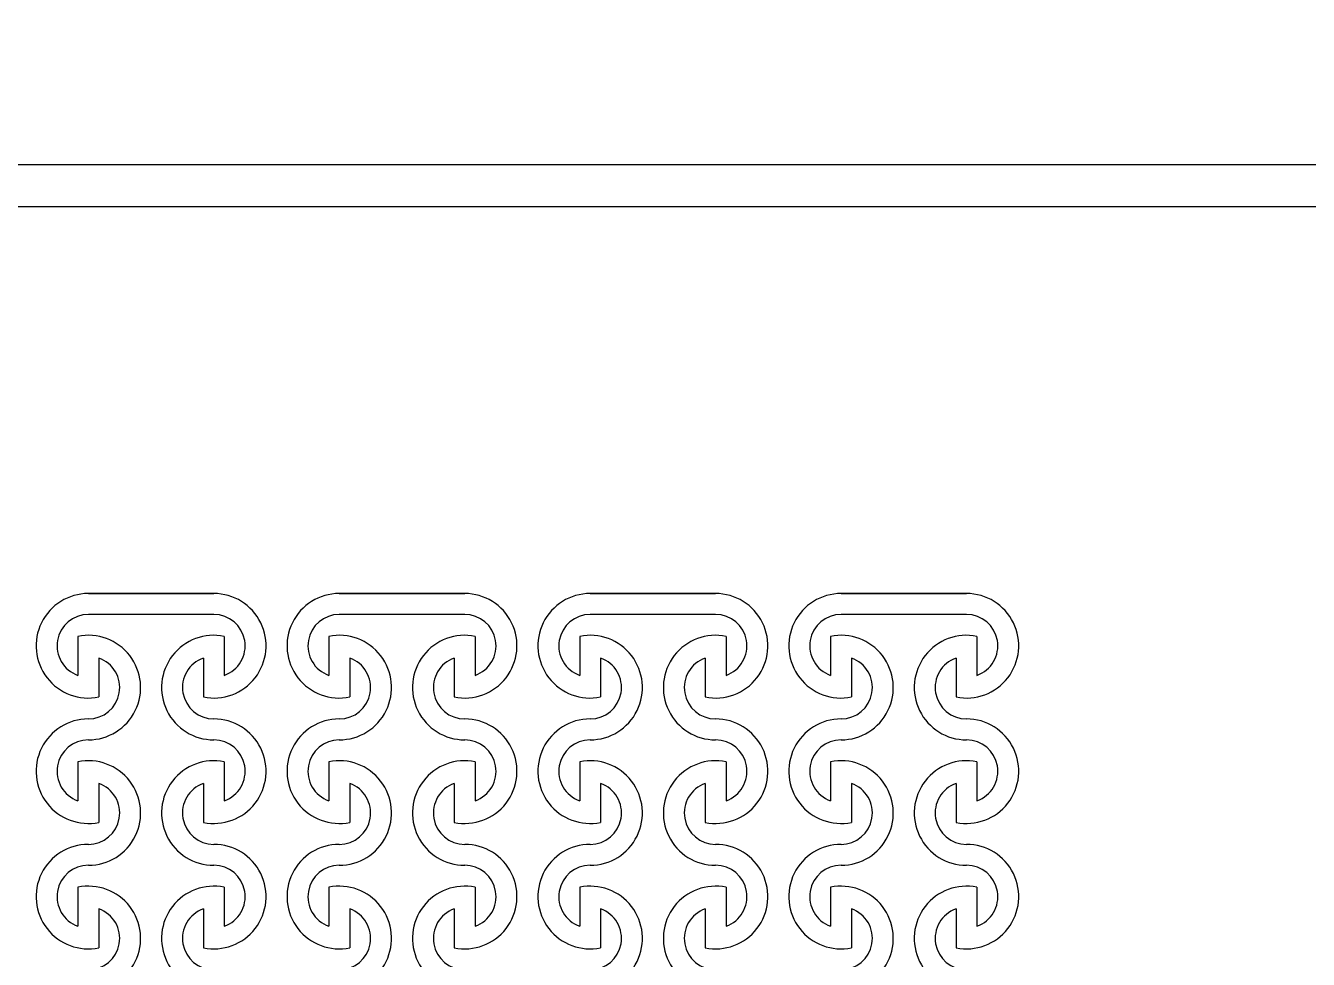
# Model space of a CAD drawing. Header units: millimetres. Extents: x 40661 to 310350, y 5158 to 133158.
# Drawn here: x 106386 to 109454, y 63321 to 65554 of the extents above; entities that cross this region are included whole.
import ezdxf

# ---------------------------------------------------------------- set-up
doc = ezdxf.new("R2010")
doc.units = ezdxf.units.MM
doc.layers.add('Clear', color=150, linetype='Continuous')

msp = doc.modelspace()

# ---------------------------------------------------------------- linework, layer by layer
for radius in [25000, 25000, 15000, 15000]:
    msp.add_circle((115660.5, 56821.1), radius)
at = {"layer": 'Clear'}
for p, q in [((128482.6, 65221.1), (105432.6, 65221.1)), ((128482.6, 65221.1), (105432.6, 65221.1)), ((128441.2, 65121.1), (105474.1, 65121.1)), ((128441.2, 65121.1), (105474.1, 65121.1)), ((106836.2, 64196.1), (106536.2, 64196.1)), ((106536.2, 64196.1), (106836.2, 64196.1)), ((106836.2, 64196.1), (106536.2, 64196.1)), ((106536.2, 64196.1), (106836.2, 64196.1)), ((107436.2, 64196.1), (107136.2, 64196.1)), ((107136.2, 64196.1), (107436.2, 64196.1)), ((107436.2, 64196.1), (107136.2, 64196.1)), ((107136.2, 64196.1), (107436.2, 64196.1)), ((108036.2, 64196.1), (107736.2, 64196.1)), ((107736.2, 64196.1), (108036.2, 64196.1)), ((108036.2, 64196.1), (107736.2, 64196.1)), ((107736.2, 64196.1), (108036.2, 64196.1)), ((108636.2, 64196.1), (108336.2, 64196.1)), ((108336.2, 64196.1), (108636.2, 64196.1)), ((108636.2, 64196.1), (108336.2, 64196.1)), ((108336.2, 64196.1), (108636.2, 64196.1)), ((106836.2, 64146.1), (106536.2, 64146.1)), ((106836.2, 64146.1), (106536.2, 64146.1)), ((107436.2, 64146.1), (107136.2, 64146.1)), ((107436.2, 64146.1), (107136.2, 64146.1)), ((108036.2, 64146.1), (107736.2, 64146.1)), ((108036.2, 64146.1), (107736.2, 64146.1)), ((108636.2, 64146.1), (108336.2, 64146.1)), ((108636.2, 64146.1), (108336.2, 64146.1)), ((106511.2, 64093.6), (106511.2, 64000.4)), ((106511.2, 64093.6), (106511.2, 64000.4)), ((106511.2, 64093.6), (106511.2, 64000.4)), ((106511.2, 64093.6), (106511.2, 64000.4)), ((106861.2, 64093.6), (106861.2, 64000.4)), ((106861.2, 64093.6), (106861.2, 64000.4)), ((106861.2, 64093.6), (106861.2, 64000.4)), ((106861.2, 64093.6), (106861.2, 64000.4)), ((107111.2, 64093.6), (107111.2, 64000.4)), ((107111.2, 64093.6), (107111.2, 64000.4)), ((107111.2, 64093.6), (107111.2, 64000.4)), ((107111.2, 64093.6), (107111.2, 64000.4)), ((107461.2, 64093.6), (107461.2, 64000.4)), ((107461.2, 64093.6), (107461.2, 64000.4)), ((107461.2, 64093.6), (107461.2, 64000.4)), ((107461.2, 64093.6), (107461.2, 64000.4)), ((107711.2, 64093.6), (107711.2, 64000.4)), ((107711.2, 64093.6), (107711.2, 64000.4)), ((107711.2, 64093.6), (107711.2, 64000.4)), ((107711.2, 64093.6), (107711.2, 64000.4)), ((108061.2, 64093.6), (108061.2, 64000.4)), ((108061.2, 64093.6), (108061.2, 64000.4)), ((108061.2, 64093.6), (108061.2, 64000.4)), ((108061.2, 64093.6), (108061.2, 64000.4)), ((108311.2, 64093.6), (108311.2, 64000.4)), ((108311.2, 64093.6), (108311.2, 64000.4)), ((108311.2, 64093.6), (108311.2, 64000.4)), ((108311.2, 64093.6), (108311.2, 64000.4)), ((108661.2, 64093.6), (108661.2, 64000.4)), ((108661.2, 64093.6), (108661.2, 64000.4)), ((108661.2, 64093.6), (108661.2, 64000.4)), ((108661.2, 64093.6), (108661.2, 64000.4)), ((106561.2, 64041.8), (106561.2, 63948.6)), ((106561.2, 64041.8), (106561.2, 63948.6)), ((106561.2, 64041.8), (106561.2, 63948.6)), ((106561.2, 64041.8), (106561.2, 63948.6)), ((106811.2, 64041.8), (106811.2, 63948.6)), ((106811.2, 64041.8), (106811.2, 63948.6)), ((106811.2, 64041.8), (106811.2, 63948.6)), ((106811.2, 64041.8), (106811.2, 63948.6)), ((107161.2, 64041.8), (107161.2, 63948.6)), ((107161.2, 64041.8), (107161.2, 63948.6)), ((107161.2, 64041.8), (107161.2, 63948.6)), ((107161.2, 64041.8), (107161.2, 63948.6)), ((107411.2, 64041.8), (107411.2, 63948.6)), ((107411.2, 64041.8), (107411.2, 63948.6)), ((107411.2, 64041.8), (107411.2, 63948.6)), ((107411.2, 64041.8), (107411.2, 63948.6)), ((107761.2, 64041.8), (107761.2, 63948.6)), ((107761.2, 64041.8), (107761.2, 63948.6)), ((107761.2, 64041.8), (107761.2, 63948.6)), ((107761.2, 64041.8), (107761.2, 63948.6)), ((108011.2, 64041.8), (108011.2, 63948.6)), ((108011.2, 64041.8), (108011.2, 63948.6)), ((108011.2, 64041.8), (108011.2, 63948.6)), ((108011.2, 64041.8), (108011.2, 63948.6)), ((108361.2, 64041.8), (108361.2, 63948.6)), ((108361.2, 64041.8), (108361.2, 63948.6)), ((108361.2, 64041.8), (108361.2, 63948.6)), ((108361.2, 64041.8), (108361.2, 63948.6)), ((108611.2, 64041.8), (108611.2, 63948.6)), ((108611.2, 64041.8), (108611.2, 63948.6)), ((108611.2, 64041.8), (108611.2, 63948.6)), ((108611.2, 64041.8), (108611.2, 63948.6)), ((106511.2, 63793.6), (106511.2, 63700.4)), ((106511.2, 63793.6), (106511.2, 63700.4)), ((106511.2, 63793.6), (106511.2, 63700.4)), ((106511.2, 63793.6), (106511.2, 63700.4)), ((106861.2, 63793.6), (106861.2, 63700.4)), ((106861.2, 63793.6), (106861.2, 63700.4)), ((106861.2, 63793.6), (106861.2, 63700.4)), ((106861.2, 63793.6), (106861.2, 63700.4)), ((107111.2, 63793.6), (107111.2, 63700.4)), ((107111.2, 63793.6), (107111.2, 63700.4)), ((107111.2, 63793.6), (107111.2, 63700.4)), ((107111.2, 63793.6), (107111.2, 63700.4)), ((107461.2, 63793.6), (107461.2, 63700.4)), ((107461.2, 63793.6), (107461.2, 63700.4)), ((107461.2, 63793.6), (107461.2, 63700.4)), ((107461.2, 63793.6), (107461.2, 63700.4)), ((107711.2, 63793.6), (107711.2, 63700.4)), ((107711.2, 63793.6), (107711.2, 63700.4)), ((107711.2, 63793.6), (107711.2, 63700.4)), ((107711.2, 63793.6), (107711.2, 63700.4)), ((108061.2, 63793.6), (108061.2, 63700.4)), ((108061.2, 63793.6), (108061.2, 63700.4)), ((108061.2, 63793.6), (108061.2, 63700.4)), ((108061.2, 63793.6), (108061.2, 63700.4)), ((108311.2, 63793.6), (108311.2, 63700.4)), ((108311.2, 63793.6), (108311.2, 63700.4)), ((108311.2, 63793.6), (108311.2, 63700.4)), ((108311.2, 63793.6), (108311.2, 63700.4)), ((108661.2, 63793.6), (108661.2, 63700.4)), ((108661.2, 63793.6), (108661.2, 63700.4)), ((108661.2, 63793.6), (108661.2, 63700.4)), ((108661.2, 63793.6), (108661.2, 63700.4)), ((106561.2, 63741.8), (106561.2, 63648.6)), ((106561.2, 63741.8), (106561.2, 63648.6)), ((106561.2, 63741.8), (106561.2, 63648.6)), ((106561.2, 63741.8), (106561.2, 63648.6)), ((106811.2, 63741.8), (106811.2, 63648.6)), ((106811.2, 63741.8), (106811.2, 63648.6)), ((106811.2, 63741.8), (106811.2, 63648.6)), ((106811.2, 63741.8), (106811.2, 63648.6)), ((107161.2, 63741.8), (107161.2, 63648.6)), ((107161.2, 63741.8), (107161.2, 63648.6)), ((107161.2, 63741.8), (107161.2, 63648.6)), ((107161.2, 63741.8), (107161.2, 63648.6)), ((107411.2, 63741.8), (107411.2, 63648.6)), ((107411.2, 63741.8), (107411.2, 63648.6)), ((107411.2, 63741.8), (107411.2, 63648.6)), ((107411.2, 63741.8), (107411.2, 63648.6)), ((107761.2, 63741.8), (107761.2, 63648.6)), ((107761.2, 63741.8), (107761.2, 63648.6)), ((107761.2, 63741.8), (107761.2, 63648.6)), ((107761.2, 63741.8), (107761.2, 63648.6)), ((108011.2, 63741.8), (108011.2, 63648.6)), ((108011.2, 63741.8), (108011.2, 63648.6)), ((108011.2, 63741.8), (108011.2, 63648.6)), ((108011.2, 63741.8), (108011.2, 63648.6)), ((108361.2, 63741.8), (108361.2, 63648.6)), ((108361.2, 63741.8), (108361.2, 63648.6)), ((108361.2, 63741.8), (108361.2, 63648.6)), ((108361.2, 63741.8), (108361.2, 63648.6)), ((108611.2, 63741.8), (108611.2, 63648.6)), ((108611.2, 63741.8), (108611.2, 63648.6)), ((108611.2, 63741.8), (108611.2, 63648.6)), ((108611.2, 63741.8), (108611.2, 63648.6)), ((106511.2, 63493.6), (106511.2, 63400.4)), ((106511.2, 63493.6), (106511.2, 63400.4)), ((106511.2, 63493.6), (106511.2, 63400.4)), ((106511.2, 63493.6), (106511.2, 63400.4)), ((106861.2, 63493.6), (106861.2, 63400.4)), ((106861.2, 63493.6), (106861.2, 63400.4)), ((106861.2, 63493.6), (106861.2, 63400.4)), ((106861.2, 63493.6), (106861.2, 63400.4)), ((107111.2, 63493.6), (107111.2, 63400.4)), ((107111.2, 63493.6), (107111.2, 63400.4)), ((107111.2, 63493.6), (107111.2, 63400.4)), ((107111.2, 63493.6), (107111.2, 63400.4)), ((107461.2, 63493.6), (107461.2, 63400.4)), ((107461.2, 63493.6), (107461.2, 63400.4)), ((107461.2, 63493.6), (107461.2, 63400.4)), ((107461.2, 63493.6), (107461.2, 63400.4)), ((107711.2, 63493.6), (107711.2, 63400.4)), ((107711.2, 63493.6), (107711.2, 63400.4)), ((107711.2, 63493.6), (107711.2, 63400.4)), ((107711.2, 63493.6), (107711.2, 63400.4)), ((108061.2, 63493.6), (108061.2, 63400.4)), ((108061.2, 63493.6), (108061.2, 63400.4)), ((108061.2, 63493.6), (108061.2, 63400.4)), ((108061.2, 63493.6), (108061.2, 63400.4)), ((108311.2, 63493.6), (108311.2, 63400.4)), ((108311.2, 63493.6), (108311.2, 63400.4)), ((108311.2, 63493.6), (108311.2, 63400.4)), ((108311.2, 63493.6), (108311.2, 63400.4)), ((108661.2, 63493.6), (108661.2, 63400.4)), ((108661.2, 63493.6), (108661.2, 63400.4)), ((108661.2, 63493.6), (108661.2, 63400.4)), ((108661.2, 63493.6), (108661.2, 63400.4)), ((106561.2, 63441.8), (106561.2, 63348.6)), ((106561.2, 63441.8), (106561.2, 63348.6)), ((106561.2, 63441.8), (106561.2, 63348.6)), ((106561.2, 63441.8), (106561.2, 63348.6)), ((106811.2, 63441.8), (106811.2, 63348.6)), ((106811.2, 63441.8), (106811.2, 63348.6)), ((106811.2, 63441.8), (106811.2, 63348.6)), ((106811.2, 63441.8), (106811.2, 63348.6)), ((107161.2, 63441.8), (107161.2, 63348.6)), ((107161.2, 63441.8), (107161.2, 63348.6)), ((107161.2, 63441.8), (107161.2, 63348.6)), ((107161.2, 63441.8), (107161.2, 63348.6)), ((107411.2, 63441.8), (107411.2, 63348.6)), ((107411.2, 63441.8), (107411.2, 63348.6)), ((107411.2, 63441.8), (107411.2, 63348.6)), ((107411.2, 63441.8), (107411.2, 63348.6)), ((107761.2, 63441.8), (107761.2, 63348.6)), ((107761.2, 63441.8), (107761.2, 63348.6)), ((107761.2, 63441.8), (107761.2, 63348.6)), ((107761.2, 63441.8), (107761.2, 63348.6)), ((108011.2, 63441.8), (108011.2, 63348.6)), ((108011.2, 63441.8), (108011.2, 63348.6)), ((108011.2, 63441.8), (108011.2, 63348.6)), ((108011.2, 63441.8), (108011.2, 63348.6)), ((108361.2, 63441.8), (108361.2, 63348.6)), ((108361.2, 63441.8), (108361.2, 63348.6)), ((108361.2, 63441.8), (108361.2, 63348.6)), ((108361.2, 63441.8), (108361.2, 63348.6)), ((108611.2, 63441.8), (108611.2, 63348.6)), ((108611.2, 63441.8), (108611.2, 63348.6)), ((108611.2, 63441.8), (108611.2, 63348.6)), ((108611.2, 63441.8), (108611.2, 63348.6))]:
    msp.add_line(p, q, dxfattribs=at)
for centre, radius, start, end in [((106536.2, 64071.1), 125, 90, 281.537), ((106536.2, 64071.1), 125, 90, 281.537), ((106836.2, 64071.1), 125, 258.463, 90), ((106836.2, 64071.1), 125, 258.463, 90), ((107136.2, 64071.1), 125, 90, 281.537), ((107136.2, 64071.1), 125, 90, 281.537), ((107436.2, 64071.1), 125, 258.463, 90), ((107436.2, 64071.1), 125, 258.463, 90), ((107736.2, 64071.1), 125, 90, 281.537), ((107736.2, 64071.1), 125, 90, 281.537), ((108036.2, 64071.1), 125, 258.463, 90), ((108036.2, 64071.1), 125, 258.463, 90), ((108336.2, 64071.1), 125, 90, 281.537), ((108336.2, 64071.1), 125, 90, 281.537), ((108636.2, 64071.1), 125, 258.463, 90), ((108636.2, 64071.1), 125, 258.463, 90), ((106536.2, 64071.1), 75, 90, 250.5288), ((106536.2, 64071.1), 75, 90, 250.5288), ((106836.2, 64071.1), 75, 289.4712, 90), ((106836.2, 64071.1), 75, 289.4712, 90), ((107136.2, 64071.1), 75, 90, 250.5288), ((107136.2, 64071.1), 75, 90, 250.5288), ((107436.2, 64071.1), 75, 289.4712, 90), ((107436.2, 64071.1), 75, 289.4712, 90), ((107736.2, 64071.1), 75, 90, 250.5288), ((107736.2, 64071.1), 75, 90, 250.5288), ((108036.2, 64071.1), 75, 289.4712, 90), ((108036.2, 64071.1), 75, 289.4712, 90), ((108336.2, 64071.1), 75, 90, 250.5288), ((108336.2, 64071.1), 75, 90, 250.5288), ((108636.2, 64071.1), 75, 289.4712, 90), ((108636.2, 64071.1), 75, 289.4712, 90), ((106536.2, 63971.1), 125, 270, 101.537), ((106536.2, 63971.1), 125, 270, 101.537), ((106836.2, 63971.1), 125, 78.463, 270), ((106836.2, 63971.1), 125, 78.463, 270), ((107136.2, 63971.1), 125, 270, 101.537), ((107136.2, 63971.1), 125, 270, 101.537), ((107436.2, 63971.1), 125, 78.463, 270), ((107436.2, 63971.1), 125, 78.463, 270), ((107736.2, 63971.1), 125, 270, 101.537), ((107736.2, 63971.1), 125, 270, 101.537), ((108036.2, 63971.1), 125, 78.463, 270), ((108036.2, 63971.1), 125, 78.463, 270), ((108336.2, 63971.1), 125, 270, 101.537), ((108336.2, 63971.1), 125, 270, 101.537), ((108636.2, 63971.1), 125, 78.463, 270), ((108636.2, 63971.1), 125, 78.463, 270), ((106536.2, 63971.1), 75, 270, 70.5288), ((106536.2, 63971.1), 75, 270, 70.5288), ((106836.2, 63971.1), 75, 109.4712, 270), ((106836.2, 63971.1), 75, 109.4712, 270), ((107136.2, 63971.1), 75, 270, 70.5288), ((107136.2, 63971.1), 75, 270, 70.5288), ((107436.2, 63971.1), 75, 109.4712, 270), ((107436.2, 63971.1), 75, 109.4712, 270), ((107736.2, 63971.1), 75, 270, 70.5288), ((107736.2, 63971.1), 75, 270, 70.5288), ((108036.2, 63971.1), 75, 109.4712, 270), ((108036.2, 63971.1), 75, 109.4712, 270), ((108336.2, 63971.1), 75, 270, 70.5288), ((108336.2, 63971.1), 75, 270, 70.5288), ((108636.2, 63971.1), 75, 109.4712, 270), ((108636.2, 63971.1), 75, 109.4712, 270), ((106536.2, 63771.1), 125, 90, 281.537), ((106536.2, 63771.1), 125, 90, 281.537), ((106836.2, 63771.1), 125, 258.463, 90), ((106836.2, 63771.1), 125, 258.463, 90), ((107136.2, 63771.1), 125, 90, 281.537), ((107136.2, 63771.1), 125, 90, 281.537), ((107436.2, 63771.1), 125, 258.463, 90), ((107436.2, 63771.1), 125, 258.463, 90), ((107736.2, 63771.1), 125, 90, 281.537), ((107736.2, 63771.1), 125, 90, 281.537), ((108036.2, 63771.1), 125, 258.463, 90), ((108036.2, 63771.1), 125, 258.463, 90), ((108336.2, 63771.1), 125, 90, 281.537), ((108336.2, 63771.1), 125, 90, 281.537), ((108636.2, 63771.1), 125, 258.463, 90), ((108636.2, 63771.1), 125, 258.463, 90), ((106536.2, 63771.1), 75, 90, 250.5288), ((106536.2, 63771.1), 75, 90, 250.5288), ((106836.2, 63771.1), 75, 289.4712, 90), ((106836.2, 63771.1), 75, 289.4712, 90), ((107136.2, 63771.1), 75, 90, 250.5288), ((107136.2, 63771.1), 75, 90, 250.5288), ((107436.2, 63771.1), 75, 289.4712, 90), ((107436.2, 63771.1), 75, 289.4712, 90), ((107736.2, 63771.1), 75, 90, 250.5288), ((107736.2, 63771.1), 75, 90, 250.5288), ((108036.2, 63771.1), 75, 289.4712, 90), ((108036.2, 63771.1), 75, 289.4712, 90), ((108336.2, 63771.1), 75, 90, 250.5288), ((108336.2, 63771.1), 75, 90, 250.5288), ((108636.2, 63771.1), 75, 289.4712, 90), ((108636.2, 63771.1), 75, 289.4712, 90), ((106536.2, 63671.1), 125, 270, 101.537), ((106536.2, 63671.1), 125, 270, 101.537), ((106836.2, 63671.1), 125, 78.463, 270), ((106836.2, 63671.1), 125, 78.463, 270), ((107136.2, 63671.1), 125, 270, 101.537), ((107136.2, 63671.1), 125, 270, 101.537), ((107436.2, 63671.1), 125, 78.463, 270), ((107436.2, 63671.1), 125, 78.463, 270), ((107736.2, 63671.1), 125, 270, 101.537), ((107736.2, 63671.1), 125, 270, 101.537), ((108036.2, 63671.1), 125, 78.463, 270), ((108036.2, 63671.1), 125, 78.463, 270), ((108336.2, 63671.1), 125, 270, 101.537), ((108336.2, 63671.1), 125, 270, 101.537), ((108636.2, 63671.1), 125, 78.463, 270), ((108636.2, 63671.1), 125, 78.463, 270), ((106536.2, 63671.1), 75, 270, 70.5288), ((106536.2, 63671.1), 75, 270, 70.5288), ((106836.2, 63671.1), 75, 109.4712, 270), ((106836.2, 63671.1), 75, 109.4712, 270), ((107136.2, 63671.1), 75, 270, 70.5288), ((107136.2, 63671.1), 75, 270, 70.5288), ((107436.2, 63671.1), 75, 109.4712, 270), ((107436.2, 63671.1), 75, 109.4712, 270), ((107736.2, 63671.1), 75, 270, 70.5288), ((107736.2, 63671.1), 75, 270, 70.5288), ((108036.2, 63671.1), 75, 109.4712, 270), ((108036.2, 63671.1), 75, 109.4712, 270), ((108336.2, 63671.1), 75, 270, 70.5288), ((108336.2, 63671.1), 75, 270, 70.5288), ((108636.2, 63671.1), 75, 109.4712, 270), ((108636.2, 63671.1), 75, 109.4712, 270), ((106536.2, 63471.1), 125, 90, 281.537), ((106536.2, 63471.1), 125, 90, 281.537), ((106836.2, 63471.1), 125, 258.463, 90), ((106836.2, 63471.1), 125, 258.463, 90), ((107136.2, 63471.1), 125, 90, 281.537), ((107136.2, 63471.1), 125, 90, 281.537), ((107436.2, 63471.1), 125, 258.463, 90), ((107436.2, 63471.1), 125, 258.463, 90), ((107736.2, 63471.1), 125, 90, 281.537), ((107736.2, 63471.1), 125, 90, 281.537), ((108036.2, 63471.1), 125, 258.463, 90), ((108036.2, 63471.1), 125, 258.463, 90), ((108336.2, 63471.1), 125, 90, 281.537), ((108336.2, 63471.1), 125, 90, 281.537), ((108636.2, 63471.1), 125, 258.463, 90), ((108636.2, 63471.1), 125, 258.463, 90), ((106536.2, 63471.1), 75, 90, 250.5288), ((106536.2, 63471.1), 75, 90, 250.5288), ((106836.2, 63471.1), 75, 289.4712, 90), ((106836.2, 63471.1), 75, 289.4712, 90), ((107136.2, 63471.1), 75, 90, 250.5288), ((107136.2, 63471.1), 75, 90, 250.5288), ((107436.2, 63471.1), 75, 289.4712, 90), ((107436.2, 63471.1), 75, 289.4712, 90), ((107736.2, 63471.1), 75, 90, 250.5288), ((107736.2, 63471.1), 75, 90, 250.5288), ((108036.2, 63471.1), 75, 289.4712, 90), ((108036.2, 63471.1), 75, 289.4712, 90), ((108336.2, 63471.1), 75, 90, 250.5288), ((108336.2, 63471.1), 75, 90, 250.5288), ((108636.2, 63471.1), 75, 289.4712, 90), ((108636.2, 63471.1), 75, 289.4712, 90), ((106536.2, 63371.1), 125, 270, 101.537), ((106536.2, 63371.1), 125, 270, 101.537), ((106836.2, 63371.1), 125, 78.463, 270), ((106836.2, 63371.1), 125, 78.463, 270), ((107136.2, 63371.1), 125, 270, 101.537), ((107136.2, 63371.1), 125, 270, 101.537), ((107436.2, 63371.1), 125, 78.463, 270), ((107436.2, 63371.1), 125, 78.463, 270), ((107736.2, 63371.1), 125, 270, 101.537), ((107736.2, 63371.1), 125, 270, 101.537), ((108036.2, 63371.1), 125, 78.463, 270), ((108036.2, 63371.1), 125, 78.463, 270), ((108336.2, 63371.1), 125, 270, 101.537), ((108336.2, 63371.1), 125, 270, 101.537), ((108636.2, 63371.1), 125, 78.463, 270), ((108636.2, 63371.1), 125, 78.463, 270), ((106536.2, 63371.1), 75, 270, 70.5288), ((106536.2, 63371.1), 75, 270, 70.5288), ((106836.2, 63371.1), 75, 109.4712, 270), ((106836.2, 63371.1), 75, 109.4712, 270), ((107136.2, 63371.1), 75, 270, 70.5288), ((107136.2, 63371.1), 75, 270, 70.5288), ((107436.2, 63371.1), 75, 109.4712, 270), ((107436.2, 63371.1), 75, 109.4712, 270), ((107736.2, 63371.1), 75, 270, 70.5288), ((107736.2, 63371.1), 75, 270, 70.5288), ((108036.2, 63371.1), 75, 109.4712, 270), ((108036.2, 63371.1), 75, 109.4712, 270), ((108336.2, 63371.1), 75, 270, 70.5288), ((108336.2, 63371.1), 75, 270, 70.5288), ((108636.2, 63371.1), 75, 109.4712, 270), ((108636.2, 63371.1), 75, 109.4712, 270)]:
    msp.add_arc(centre, radius, start, end, dxfattribs=at)

doc.saveas('drawing.dxf')
